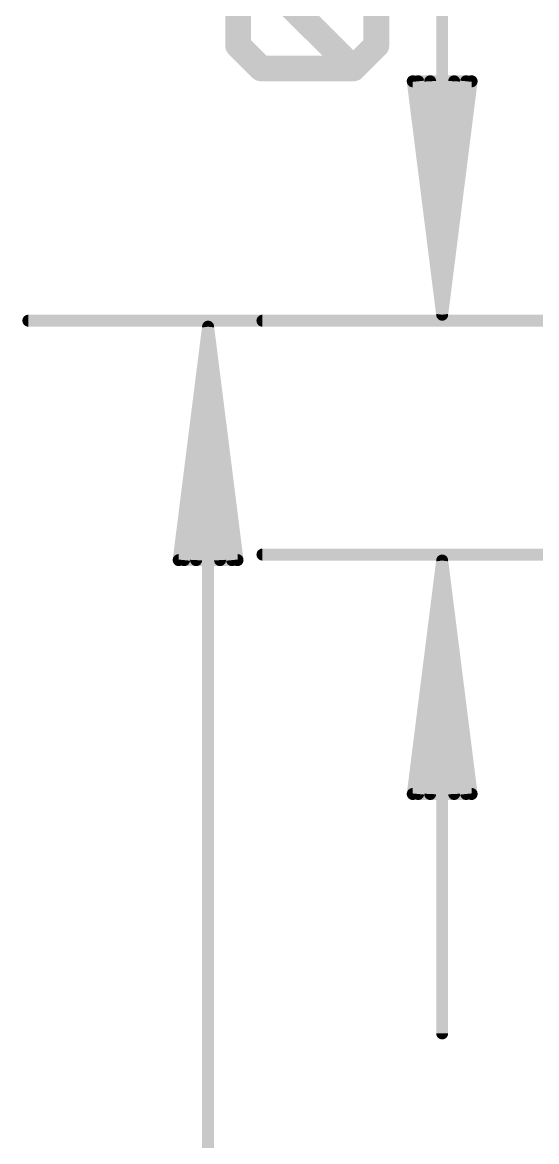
# Model space of a CAD drawing. Extents: x -29 to 78, y -11 to 40.
# Drawn here: x -5.83 to -0.25, y 21.56 to 33.72 of the extents above; entities that cross this region are included whole.
import ezdxf

# ---------------------------------------------------------------- set-up
doc = ezdxf.new("R2010")
doc.units = 0
doc.layers.add('47', color=253, linetype='CONTINUOUS')

msp = doc.modelspace()

# ---------------------------------------------------------------- linework, layer by layer
at = {"layer": '47'}
for points, const_width in [([(-1.27, 30.545), (-1.27, 38.0428)], 0.13), ([(-2.2342, 33.2197), (-3.2341, 34.2196)], 0.2794), ([(-3.4841, 33.4697), (-3.4841, 33.9696)], 0.2794), ([(-1.9842, 33.9696), (-1.9842, 33.4697)], 0.2794), ([(-3.2341, 33.2197), (-3.4841, 33.4697)], 0.2794), ([(-1.9842, 33.4697), (-2.2342, 33.2197)], 0.2794), ([(-2.2342, 33.2197), (-3.2341, 33.2197)], 0.2794), ([(-1.27, 30.545), (-1.5892, 33.08)], 0.13), ([(-1.5892, 33.08), (-0.9508, 33.08)], 0.13), ([(-1.27, 30.545), (-1.53, 33.08)], 0.13), ([(-1.27, 30.545), (-1.4, 33.08)], 0.13), ([(-0.9508, 33.08), (-1.27, 30.545)], 0.13), ([(-1.14, 33.08), (-1.27, 30.545)], 0.13), ([(-1.01, 33.08), (-1.27, 30.545)], 0.13), ([(0, 30.48), (-5.76, 30.48)], 0.13), ([(2.54, 30.48), (-3.22, 30.48)], 0.13), ([(-3.81, 30.415), (-4.1292, 27.88)], 0.13), ([(-3.81, 30.415), (-4.07, 27.88)], 0.13), ([(-3.81, 30.415), (-3.94, 27.88)], 0.13), ([(-3.81, 0.065), (-3.81, 30.415)], 0.13), ([(-3.4908, 27.88), (-3.81, 30.415)], 0.13), ([(-3.68, 27.88), (-3.81, 30.415)], 0.13), ([(-3.55, 27.88), (-3.81, 30.415)], 0.13), ([(2.54, 27.94), (-3.22, 27.94)], 0.13), ([(-4.1292, 27.88), (-3.4908, 27.88)], 0.13), ([(-1.27, 27.875), (-1.5892, 25.34)], 0.13), ([(-1.27, 27.875), (-1.53, 25.34)], 0.13), ([(-1.27, 27.875), (-1.4, 25.34)], 0.13), ([(-1.27, 27.875), (-1.27, 22.74)], 0.13), ([(-0.9508, 25.34), (-1.27, 27.875)], 0.13), ([(-1.14, 25.34), (-1.27, 27.875)], 0.13), ([(-1.01, 25.34), (-1.27, 27.875)], 0.13), ([(-1.5892, 25.34), (-0.9508, 25.34)], 0.13)]:
    msp.add_lwpolyline(points, dxfattribs=dict(at, const_width=const_width))
for points, const_width in [([(-3.4347, 33.5191, 1), (-3.5335, 33.4203)], 0.1397), ([(-1.9348, 33.4203, 1), (-2.0336, 33.5191)], 0.1397), ([(-3.5539, 33.4697, 1), (-3.4142, 33.4697)], 0.1397), ([(-2.0541, 33.4697, 1), (-1.9144, 33.4697)], 0.1397), ([(-3.2341, 33.2896, 1), (-3.2341, 33.1499)], 0.1397), ([(-3.2835, 33.1703, 1), (-3.1847, 33.2691)], 0.1397), ([(-2.2836, 33.2691, 1), (-2.1848, 33.1703)], 0.1397), ([(-2.2836, 33.1703, 1), (-2.1848, 33.2691)], 0.1397), ([(-2.2342, 33.1499, 1), (-2.2342, 33.2896)], 0.1397), ([(-1.557, 33.0841, 1), (-1.6215, 33.0759)], 0.065), ([(-1.5892, 33.1125, 1), (-1.5892, 33.0475)], 0.065), ([(-1.4977, 33.0833, 1), (-1.5623, 33.0767)], 0.065), ([(-1.3675, 33.0817, 1), (-1.4325, 33.0783)], 0.065), ([(-1.1075, 33.0783, 1), (-1.1725, 33.0817)], 0.065), ([(-0.9777, 33.0767, 1), (-1.0423, 33.0833)], 0.065), ([(-0.9185, 33.0759, 1), (-0.983, 33.0841)], 0.065), ([(-0.9508, 33.0475, 1), (-0.9508, 33.1125)], 0.065), ([(-5.76, 30.5125, 1), (-5.76, 30.4475)], 0.065), ([(-3.22, 30.5125, 1), (-3.22, 30.4475)], 0.065), ([(-1.3022, 30.5491, 1), (-1.2378, 30.5409)], 0.065), ([(-1.3023, 30.5483, 1), (-1.2377, 30.5417)], 0.065), ([(-1.3025, 30.5433, 1), (-1.2375, 30.5467)], 0.065), ([(-1.3025, 30.5467, 1), (-1.2375, 30.5433)], 0.065), ([(-1.3025, 30.545, 1), (-1.2375, 30.545)], 0.065), ([(-1.3023, 30.5417, 1), (-1.2377, 30.5483)], 0.065), ([(-1.3022, 30.5409, 1), (-1.2378, 30.5491)], 0.065), ([(-3.7775, 30.415, 1), (-3.8425, 30.415)], 0.065), ([(-3.7778, 30.4191, 1), (-3.8422, 30.4109)], 0.065), ([(-3.7775, 30.4133, 1), (-3.8425, 30.4167)], 0.065), ([(-3.7775, 30.4167, 1), (-3.8425, 30.4133)], 0.065), ([(-3.7777, 30.4183, 1), (-3.8423, 30.4117)], 0.065), ([(-3.7777, 30.4117, 1), (-3.8423, 30.4183)], 0.065), ([(-3.7778, 30.4109, 1), (-3.8422, 30.4191)], 0.065), ([(-3.22, 27.9725, 1), (-3.22, 27.9075)], 0.065), ([(-4.1615, 27.8841, 1), (-4.097, 27.8759)], 0.065), ([(-4.1292, 27.9125, 1), (-4.1292, 27.8475)], 0.065), ([(-4.1023, 27.8833, 1), (-4.0377, 27.8767)], 0.065), ([(-3.9725, 27.8817, 1), (-3.9075, 27.8783)], 0.065), ([(-3.7125, 27.8783, 1), (-3.6475, 27.8817)], 0.065), ([(-3.5823, 27.8767, 1), (-3.5177, 27.8833)], 0.065), ([(-3.523, 27.8759, 1), (-3.4585, 27.8841)], 0.065), ([(-3.4908, 27.8475, 1), (-3.4908, 27.9125)], 0.065), ([(-1.2375, 27.875, 1), (-1.3025, 27.875)], 0.065), ([(-1.2378, 27.8791, 1), (-1.3022, 27.8709)], 0.065), ([(-1.2375, 27.8733, 1), (-1.3025, 27.8767)], 0.065), ([(-1.2375, 27.8767, 1), (-1.3025, 27.8733)], 0.065), ([(-1.2377, 27.8783, 1), (-1.3023, 27.8717)], 0.065), ([(-1.2377, 27.8717, 1), (-1.3023, 27.8783)], 0.065), ([(-1.2378, 27.8709, 1), (-1.3022, 27.8791)], 0.065), ([(-1.5892, 25.3725, 1), (-1.5892, 25.3075)], 0.065), ([(-0.9508, 25.3075, 1), (-0.9508, 25.3725)], 0.065), ([(-1.6215, 25.3441, 1), (-1.557, 25.3359)], 0.065), ([(-1.5623, 25.3433, 1), (-1.4977, 25.3367)], 0.065), ([(-1.4325, 25.3417, 1), (-1.3675, 25.3383)], 0.065), ([(-1.1725, 25.3383, 1), (-1.1075, 25.3417)], 0.065), ([(-1.0423, 25.3367, 1), (-0.9777, 25.3433)], 0.065), ([(-0.983, 25.3359, 1), (-0.9185, 25.3441)], 0.065), ([(-1.3025, 22.74, 1), (-1.2375, 22.74)], 0.065)]:
    msp.add_lwpolyline(points, format="xyb", dxfattribs=dict(at, const_width=const_width))

doc.saveas('drawing.dxf')
